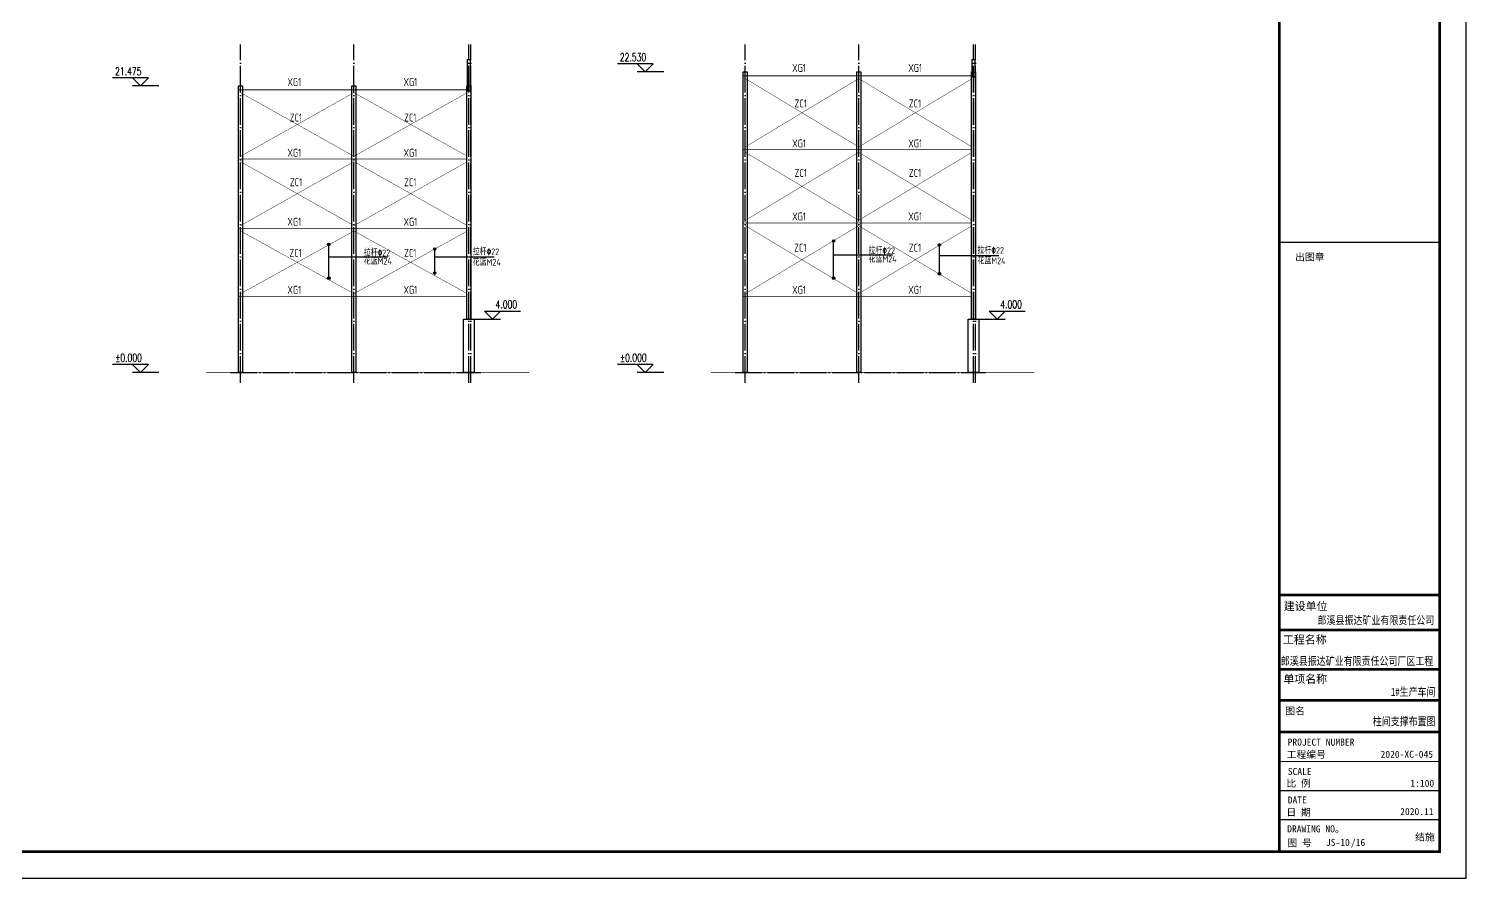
# Model space of a CAD drawing. Extents: x 69728788 to 150676229, y 15322671 to 43663798.
# Drawn here: x 75168043 to 75275784, y 19920503 to 19984194 of the extents above; entities that cross this region are included whole.
import ezdxf
from ezdxf.enums import TextEntityAlignment as Align

# ---------------------------------------------------------------- set-up
doc = ezdxf.new("R2010")
doc.units = 0
doc.header["$LTSCALE"] = 1000
doc.header["$MEASUREMENT"] = 0
doc.linetypes.add('DOTE', pattern=[2.42, 2, -0.2, 0.02, -0.2])
doc.layers.get('0').update_dxf_attribs({"linetype": 'CONTINUOUS'})
for name, color, linetype in [('AXIS', 3, 'CONTINUOUS'), ('DIM_ELEV', 3, 'CONTINUOUS'), ('DOTE', 251, 'DOTE'), ('PUB_DIM', 3, 'CONTINUOUS'), ('PUB_TEXT', 7, 'CONTINUOUS'), ('PUB_TITLE', 4, 'CONTINUOUS'), ('S', 2, 'CONTINUOUS'), ('TEXT', 7, 'CONTINUOUS'), ('图框', 253, 'CONTINUOUS'), ('钢柱', 3, 'CONTINUOUS')]:
    doc.layers.add(name, color=color, linetype=linetype)
doc.styles.add('-黑体', font='simhei.ttf')
doc.styles.add('_HZDX', font='atssdeng.shx', dxfattribs={"width": 0.8, "bigfont": 'atssdchn.shx'})
doc.styles.add('_TCH_DIM', font='SIMPLEX', dxfattribs={"bigfont": 'GBCBIG'})
doc.styles.add('TSSD_Rein', font='atssdeng.shx', dxfattribs={"width": 0.7, "bigfont": 'atssdchn.shx'})
doc.styles.add('宋体', font='', dxfattribs={"width": 0.8})
doc.styles.add('黑体', font='simhei.ttf', dxfattribs={"width": 0.6, "height": 4.3})
doc.styles.get('宋体').set_extended_font_data('SimSun')

msp = doc.modelspace()

# ---------------------------------------------------------------- hatches: boundary and pattern name
at = {"layer": 'PUB_DIM'}
for points in [[(75190630.4, 19968035.4, -1), (75190442.7, 19968035.4, -1)], [(75198561.2, 19967680.1, -1), (75198373.5, 19967680.1, -1)], [(75228461.5, 19968281, -1), (75228273.8, 19968281, -1)], [(75236392.3, 19967977.5, -1), (75236204.6, 19967977.5, -1)], [(75190630.4, 19965492.7, -1), (75190442.7, 19965492.7, -1)], [(75198561.2, 19965875, -1), (75198373.5, 19965875, -1)], [(75228461.5, 19965492.7, -1), (75228273.8, 19965492.7, -1)], [(75236392.3, 19965820.7, -1), (75236204.6, 19965820.7, -1)]]:
    msp.add_hatch(color=256, dxfattribs=at).paths.add_polyline_path(points)

# ---------------------------------------------------------------- linework, layer by layer
at = {"const_width": 50}
for points in [[(75181345.5, 19958430.1), (75205571.6, 19958430.1)], [(75219176.6, 19958430.1), (75243402.7, 19958430.1)]]:
    msp.add_lwpolyline(points, dxfattribs=at)
at = {"layer": 'AXIS'}
for p, q in [((75215632.8, 19980960.1), (75213654.5, 19980960.1)), ((75177801.7, 19979905.1), (75175823.4, 19979905.1)), ((75201416.4, 19962430.1), (75203394.7, 19962430.1)), ((75239247.5, 19962430.1), (75241225.8, 19962430.1)), ((75177801.7, 19958430.1), (75175823.4, 19958430.1)), ((75215632.8, 19958430.1), (75213654.5, 19958430.1))]:
    msp.add_line(p, q, dxfattribs=at)
at = {"layer": 'DIM_ELEV'}
for p, q in [((75214854.5, 19981560.1), (75212157.5, 19981560.1)), ((75214254.5, 19980960.1), (75213654.5, 19981560.1)), ((75214254.5, 19980960.1), (75214854.5, 19981560.1)), ((75177023.4, 19980505.1), (75174326.4, 19980505.1)), ((75176423.4, 19979905.1), (75175823.4, 19980505.1)), ((75176423.4, 19979905.1), (75177023.4, 19980505.1)), ((75202794.7, 19962430.1), (75202194.7, 19963030.1)), ((75202194.7, 19963030.1), (75204891.7, 19963030.1)), ((75202794.7, 19962430.1), (75203394.7, 19963030.1)), ((75240625.8, 19962430.1), (75240025.8, 19963030.1)), ((75240025.8, 19963030.1), (75242722.8, 19963030.1)), ((75240625.8, 19962430.1), (75241225.8, 19963030.1)), ((75177023.4, 19959030.1), (75174326.4, 19959030.1)), ((75176423.4, 19958430.1), (75175823.4, 19959030.1)), ((75176423.4, 19958430.1), (75177023.4, 19959030.1)), ((75214854.5, 19959030.1), (75212157.5, 19959030.1)), ((75214254.5, 19958430.1), (75213654.5, 19959030.1)), ((75214254.5, 19958430.1), (75214854.5, 19959030.1))]:
    msp.add_line(p, q, dxfattribs=at)
at = {"layer": 'DOTE'}
for p, q in [((75183916.4, 19957641.1), (75183916.4, 19983006)), ((75192416.4, 19957641.1), (75192416.4, 19983006)), ((75201016.4, 19957641.1), (75201016.4, 19983006)), ((75201166.4, 19957641.1), (75201166.4, 19983006)), ((75221747.5, 19957641.1), (75221747.5, 19983006)), ((75230247.5, 19957641.1), (75230247.5, 19983006)), ((75238847.5, 19957641.1), (75238847.5, 19983006)), ((75238997.5, 19957641.1), (75238997.5, 19983006)), ((75183166.4, 19958430.1), (75201916.4, 19958430.1)), ((75220997.5, 19958430.1), (75239747.5, 19958430.1))]:
    msp.add_line(p, q, dxfattribs=at)
at = {"layer": 'PUB_DIM'}
for p, q in [((75190536.6, 19965492.7), (75190536.6, 19968091.2)), ((75198467.4, 19965875), (75198467.4, 19967735.9)), ((75228367.7, 19965492.7), (75228367.7, 19968336.8)), ((75236298.5, 19965820.7), (75236298.5, 19968081.5)), ((75190536.6, 19967086), (75194940.1, 19967086)), ((75198467.4, 19967086), (75202919.1, 19967086)), ((75228367.7, 19967243), (75232771.2, 19967243)), ((75236298.5, 19967188.6), (75240750.2, 19967188.6))]:
    msp.add_line(p, q, dxfattribs=at)
for centre in [(75190536.6, 19968035.4), (75198467.4, 19967680.1), (75228367.7, 19968281), (75236298.5, 19967977.5), (75190536.6, 19965492.7), (75198467.4, 19965875), (75228367.7, 19965492.7), (75236298.5, 19965820.7)]:
    msp.add_circle(centre, 93.9, dxfattribs=at)
at = {"layer": 'PUB_TITLE'}
msp.add_lwpolyline([(75107584.3, 19920502.8), (75275784.3, 19920502.8), (75275784.3, 20039302.8), (75107584.3, 20039302.8)], close=True, dxfattribs=at)
at = {"layer": 'PUB_TITLE', "const_width": 200}
msp.add_lwpolyline([(75112584.3, 19922502.8), (75273784.3, 19922502.8), (75273784.3, 20037302.8), (75112584.3, 20037302.8)], close=True, dxfattribs=at)
at = {"layer": 'PUB_TITLE', "const_width": 30}
for points in [[(75230247.5, 19975330.1), (75221747.5, 19980460.1)], [(75230247.5, 19980460.1), (75221747.5, 19975330.1)], [(75238747.5, 19975330.1), (75230247.5, 19980460.1)], [(75238747.5, 19980460.1), (75230247.5, 19975330.1)], [(75192416.4, 19974630.1), (75183916.4, 19979405.1)], [(75192416.4, 19979405.1), (75183916.4, 19974630.1)], [(75200916.4, 19974630.1), (75192416.4, 19979405.1)], [(75200916.4, 19979405.1), (75192416.4, 19974630.1)], [(75192416.4, 19969430.1), (75183916.4, 19974230.1)], [(75192416.4, 19974230.1), (75183916.4, 19969430.1)], [(75200916.4, 19969430.1), (75192416.4, 19974230.1)], [(75200916.4, 19974230.1), (75192416.4, 19969430.1)], [(75230247.5, 19969830.1), (75221747.5, 19974930.1)], [(75230247.5, 19974930.1), (75221747.5, 19969830.1)], [(75238747.5, 19969830.1), (75230247.5, 19974930.1)], [(75238747.5, 19974930.1), (75230247.5, 19969830.1)], [(75192416.4, 19964330.1), (75183916.4, 19969030.1)], [(75192416.4, 19969030.1), (75183916.4, 19964330.1)], [(75200916.4, 19964330.1), (75192416.4, 19969030.1)], [(75200916.4, 19969030.1), (75192416.4, 19964330.1)], [(75230247.5, 19964330.1), (75221747.5, 19969430.1)], [(75230247.5, 19969430.1), (75221747.5, 19964330.1)], [(75238747.5, 19964330.1), (75230247.5, 19969430.1)], [(75238747.5, 19969430.1), (75230247.5, 19964330.1)]]:
    msp.add_lwpolyline(points, dxfattribs=at)
at = {"layer": 'S', "ltscale": 100, "const_width": 70}
for points in [[(75221597.5, 19980660.1), (75238697.5, 19980660.1)], [(75183766.4, 19979605.1), (75200866.4, 19979605.1)], [(75183766.4, 19974430.1), (75200866.4, 19974430.1)], [(75221597.5, 19975130.1), (75238697.5, 19975130.1)], [(75183766.4, 19969230.1), (75200866.4, 19969230.1)], [(75221597.5, 19969630.1), (75238697.5, 19969630.1)], [(75183766.4, 19964130.1), (75200866.4, 19964130.1)], [(75221597.5, 19964130.1), (75238697.5, 19964130.1)]]:
    msp.add_lwpolyline(points, dxfattribs=at)
at = {"layer": '图框', "color": 4}
for points, const_width in [([(75273784.3, 19922502.8), (75261765.8, 19922502.8), (75261765.8, 20037302.8), (75273784.3, 20037302.8)], 197.2), ([(75261765.8, 19941741.1), (75273740.6, 19941741.1)], 199.2), ([(75261765.8, 19939107.1), (75273744.3, 19939107.1)], 199.2), ([(75261765.8, 19936172.7), (75273784.3, 19936172.7)], 199.2), ([(75261765.8, 19933831.2), (75273784.3, 19933831.2)], 199.2), ([(75261765.8, 19931462.1), (75273784.3, 19931462.1)], 199.2), ([(75261765.8, 19929264.4), (75273784.3, 19929264.4)], 80.7), ([(75261765.8, 19927070.5), (75273784.3, 19927070.5)], 80.7), ([(75261765.8, 19924893.2), (75273784.3, 19924893.2)], 80.7)]:
    msp.add_lwpolyline(points, dxfattribs=dict(at, const_width=const_width))
at = {"layer": '图框', "color": 0, "const_width": 100}
msp.add_lwpolyline([(75261765.8, 19968176.9), (75273784.3, 19968176.9)], dxfattribs=at)
at = {"layer": '钢柱'}
for points in [[(75200916.4, 19981880.1), (75201116.4, 19981880.1), (75201116.4, 19979505.1), (75200916.4, 19979505.1)], [(75238747.5, 19981880.1), (75238947.5, 19981880.1), (75238947.5, 19980560.1), (75238747.5, 19980560.1)], [(75221597.5, 19980960.1), (75221897.5, 19980960.1), (75221897.5, 19958430.1), (75221597.5, 19958430.1)], [(75230097.5, 19980960.1), (75230397.5, 19980960.1), (75230397.5, 19958430.1), (75230097.5, 19958430.1)], [(75238697.5, 19980960.1), (75238997.5, 19980960.1), (75238997.5, 19962430.1), (75238697.5, 19962430.1)], [(75183766.4, 19979905.1), (75184066.4, 19979905.1), (75184066.4, 19958430.1), (75183766.4, 19958430.1)], [(75192266.4, 19979905.1), (75192566.4, 19979905.1), (75192566.4, 19958430.1), (75192266.4, 19958430.1)], [(75200866.4, 19979905.1), (75201166.4, 19979905.1), (75201166.4, 19962430.1), (75200866.4, 19962430.1)], [(75200616.4, 19962430.1), (75201416.4, 19962430.1), (75201416.4, 19958430.1), (75200616.4, 19958430.1)], [(75238447.5, 19962430.1), (75239247.5, 19962430.1), (75239247.5, 19958430.1), (75238447.5, 19958430.1)]]:
    msp.add_lwpolyline(points, close=True, dxfattribs=at)

# ---------------------------------------------------------------- texts
at = {"layer": 'PUB_TEXT'}
for s, height, style, width, p in [('22.530', 595, '_TCH_DIM', 0.705882, (75212341.6, 19981760.1)), ('21.475', 595, '_TCH_DIM', 0.705882, (75174510.5, 19980705.1)), ('ZC1', 600, 'TSSD_Rein', 0.8, (75225436.9, 19978290.1)), ('ZC1', 600, 'TSSD_Rein', 0.8, (75234005.7, 19978290.1)), ('ZC1', 600, 'TSSD_Rein', 0.8, (75187605.8, 19977235.1)), ('ZC1', 600, 'TSSD_Rein', 0.8, (75196174.7, 19977235.1)), ('ZC1', 600, 'TSSD_Rein', 0.8, (75225442.7, 19973087)), ('ZC1', 600, 'TSSD_Rein', 0.8, (75234005.7, 19973087)), ('ZC1', 600, 'TSSD_Rein', 0.8, (75187611.6, 19972387)), ('ZC1', 600, 'TSSD_Rein', 0.8, (75196174.7, 19972387)), ('拉杆%%13022', 500, '_HZDX', 0.8, (75201317.2, 19967219.2)), ('ZC1', 600, 'TSSD_Rein', 0.8, (75225409.5, 19967483.3)), ('拉杆%%13022', 500, '_HZDX', 0.8, (75230981.2, 19967297.8)), ('ZC1', 600, 'TSSD_Rein', 0.8, (75234005.7, 19967483.3)), ('拉杆%%13022', 500, '_HZDX', 0.8, (75239148.2, 19967321.7)), ('ZC1', 600, 'TSSD_Rein', 0.8, (75187578.4, 19967083.3)), ('拉杆%%13022', 500, '_HZDX', 0.8, (75193150.1, 19967140.9)), ('花篮M24', 500, '_HZDX', 0.8, (75193150.1, 19966517.8)), ('ZC1', 600, 'TSSD_Rein', 0.8, (75196174.7, 19967083.3)), ('花篮M24', 500, '_HZDX', 0.8, (75201317.2, 19966439.5)), ('花篮M24', 500, '_HZDX', 0.8, (75230981.2, 19966674.8)), ('花篮M24', 500, '_HZDX', 0.8, (75239148.2, 19966542.1)), ('4.000', 595, '_TCH_DIM', 0.705882, (75203027.6, 19963230.1)), ('4.000', 595, '_TCH_DIM', 0.705882, (75240858.7, 19963230.1)), ('%%P0.000', 595, '_TCH_DIM', 0.705882, (75174510.5, 19959230.1)), ('%%P0.000', 595, '_TCH_DIM', 0.705882, (75212341.6, 19959230.1))]:
    msp.add_text(s, height=height, dxfattribs=dict(at, style=style, width=width)).set_placement(p)
at = {"layer": 'PUB_TEXT', "style": 'TSSD_Rein', "width": 0.8}
for p in [(75225774, 19981258.4), (75234477.9, 19981258.4), (75187942.9, 19980203.4), (75196646.8, 19980203.4), (75225774, 19975594.4), (75234477.9, 19975594.4), (75187942.9, 19974894.4), (75196646.8, 19974894.4), (75187942.9, 19969720.3), (75196646.8, 19969720.3), (75225774, 19970120.3), (75234477.9, 19970120.3), (75187942.9, 19964620.3), (75196646.8, 19964620.3), (75225774, 19964620.3), (75234477.9, 19964620.3)]:
    msp.add_text('XG1', height=600, dxfattribs=at).set_placement(p, align=Align.MIDDLE)
at = {"layer": 'TEXT', "color": 3, "style": '-黑体', "width": 0.8}
for s, p in [('郎溪县振达矿业有限责任公司', (75264642.2, 19939544.8)), ('郎溪县振达矿业有限责任公司厂区工程', (75261885.6, 19936489.9)), ('1#生产车间', (75270138.3, 19934178.5)), ('柱间支撑布置图', (75268774.6, 19931964.2, -27.6))]:
    msp.add_text(s, height=600.3, dxfattribs=at).set_placement(p)
at = {"layer": '图框', "color": 4}
for s, height, style, p in [('出图章', 525.89, '黑体', (75262956.1, 19966816)), ('建设单位', 600, '黑体', (75262109.1, 19940595.7)), ('工程名称', 600, '黑体', (75262042.6, 19938092.6)), ('单项名称', 600, '黑体', (75262082.6, 19935145.3)), ('图名', 525.89, '黑体', (75262221.1, 19932781.1)), ('工程编号', 525.89, '黑体', (75262324, 19929518.5)), ('2020-XC-045', 525.888, '宋体', (75269360.7, 19929536.7)), ('比 例', 525.89, '黑体', (75262306.3, 19927361.5)), ('SCALE', 525.89, '黑体', (75262407.8, 19928247.4)), ('1:100', 525.89, '宋体', (75271593.7, 19927363.6)), ('日 期', 525.89, '黑体', (75262306.3, 19925184.2)), ('DATE', 525.89, '黑体', (75262405.1, 19926110.2)), ('2020.11', 525.89, '宋体', (75270832.5, 19925240.6)), ('DRAWING NO。', 525.888, '黑体', (75262363.6, 19923940.8)), ('图 号', 525.89, '黑体', (75262381, 19922890.7))]:
    msp.add_text(s, height=height, dxfattribs=dict(at, style=style)).set_placement(p)
at = {"layer": '图框', "color": 0, "style": '黑体'}
msp.add_text('PROJECT NUMBER', height=525.888, dxfattribs=at).set_placement((75262395, 19930448.1))
at = {"layer": '图框', "color": 3, "style": '宋体'}
for s, p in [('结施', (75271948.2, 19923335.7)), ('JS-10', (75265265.4, 19922927.4)), ('/16', (75267140.9, 19922927.4))]:
    msp.add_text(s, height=525.89, dxfattribs=at).set_placement(p)

doc.saveas('drawing.dxf')
